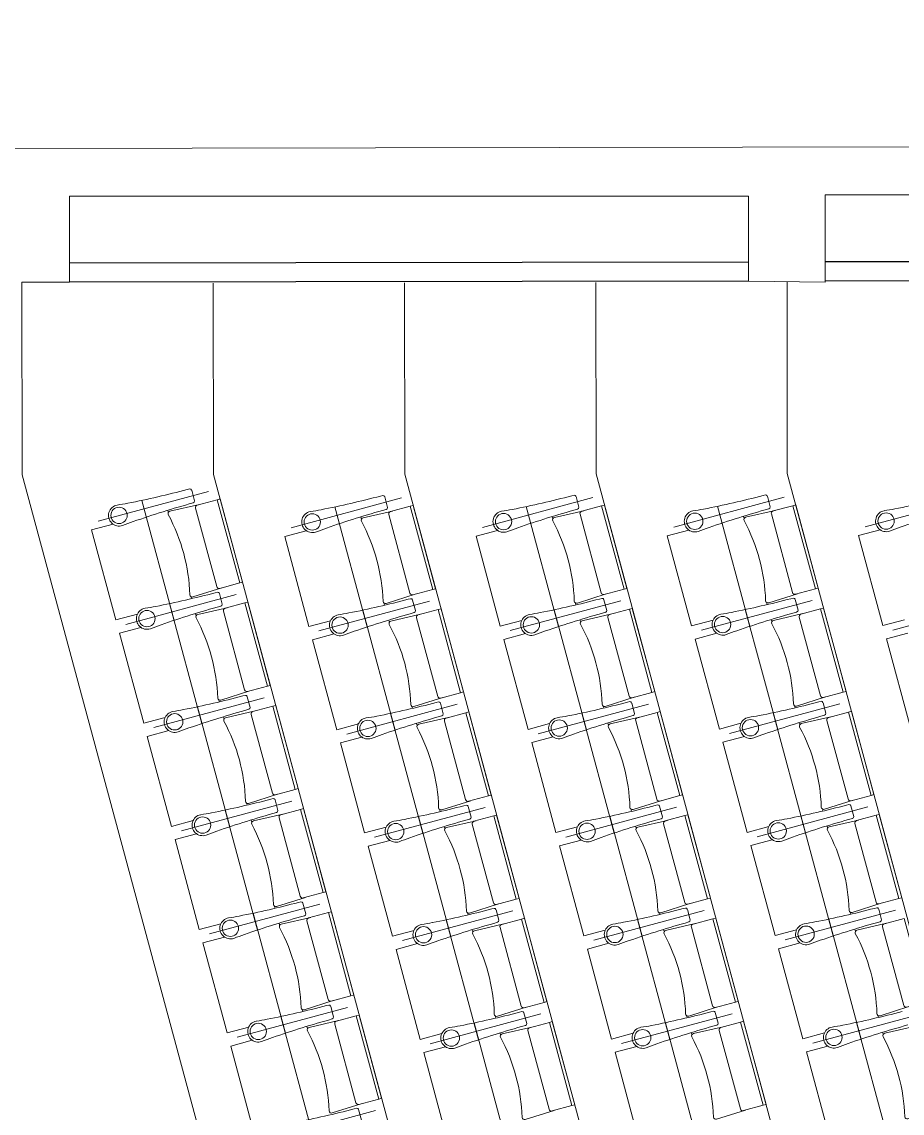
# Model space of a CAD drawing. Header units: millimetres. Extents: x 586 to 1010, y 369 to 668.
# Drawn here: x 692.66 to 697.26, y 482.89 to 488.6 of the extents above; entities that cross this region are included whole.
import ezdxf

# ---------------------------------------------------------------- set-up
doc = ezdxf.new("R2010")
doc.units = ezdxf.units.MM
doc.linetypes.add('CENTER', pattern=[2, 1.25, -0.25, 0.25, -0.25])
doc.linetypes.add('DASHED', pattern=[0.75, 0.5, -0.25])
doc.layers.add('plan line', color=7, linetype='Continuous', lineweight=15)

msp = doc.modelspace()

# ---------------------------------------------------------------- linework, layer by layer
at = {"color": 254, "lineweight": 25}
for points in [[(671.7124, 620.7085), (706.7355, 621.773), (754.2598, 613.8303), (814.6609, 600.1481), (855.7567, 598.0104), (895.0671, 567.0647), (920.0096, 542.0176), (952.0084, 521.2476), (977.2234, 504.6526), (979.6352, 479.2339), (986.3437, 463.8549), (988.7975, 462.3853)], [(654.944, 595.4717), (670.2671, 587.3174), (714.302, 595.1648), (787.0891, 595.1648), (819.3936, 580.9441), (821.0297, 562.8505), (813.4907, 552.7881), (808.7339, 539.6711), (796.4072, 534.7059), (791.0222, 527.249), (791.0222, 507.547), (797.3007, 476.5274), (814.9752, 463.8897), (836.1481, 474.6816), (874.0221, 478.5878), (885.7286, 462.7333), (863.0042, 436.0794), (845.7887, 420.6845), (845.1044, 408.6747)], [(639.2065, 583.4381), (644.7272, 575.638), (657.7961, 553.4401), (668.4043, 543.9291), (682.5178, 548.7307), (692.9838, 555.4778), (711.9339, 556.5828), (734.3456, 532.1334), (750.593, 477.7475), (754.1369, 444.164), (776.4657, 425.4473), (782.6172, 412.2355)]]:
    msp.add_spline(points, degree=3, dxfattribs=at)
at = {"layer": 'plan line'}
for p, q in [((692.5869, 487.9375), (708.8552, 487.9632)), ((692.9063, 487.2381), (692.9056, 487.688)), ((692.9056, 487.688), (696.4556, 487.6877)), ((696.4556, 487.6877), (696.4563, 487.2437)), ((696.8556, 487.6943), (702.4556, 487.7031)), ((696.8563, 487.2383), (696.8556, 487.6943)), ((692.6563, 487.2377), (692.9063, 487.2381)), ((692.6579, 486.2317), (692.6563, 487.2377)), ((693.6581, 486.2332), (693.6565, 487.2332)), ((694.6582, 486.2348), (694.6566, 487.2348)), ((695.6584, 486.2364), (695.6568, 487.2364)), ((696.4563, 487.2437), (696.8563, 487.2383)), ((696.6585, 486.238), (696.6569, 487.238)), ((694.1848, 480.569), (692.6579, 486.2317)), ((695.1919, 480.5447), (693.6581, 486.2332)), ((696.1812, 480.5868), (694.6582, 486.2348)), ((697.1909, 480.5526), (695.6584, 486.2364)), ((698.1775, 480.6046), (696.6585, 486.238)), ((693.5339, 486.1574), (693.5215, 486.1543)), ((693.5443, 486.1502), (693.5589, 486.0949)), ((694.5437, 486.1232), (694.5313, 486.1201)), ((694.5541, 486.116), (694.5687, 486.0607)), ((695.5439, 486.1248), (695.5314, 486.1217)), ((695.5542, 486.1176), (695.5689, 486.0623)), ((696.544, 486.1263), (696.5315, 486.1232)), ((696.5544, 486.1191), (696.569, 486.0639)), ((693.419, 486.0457), (693.4212, 486.0376)), ((694.4288, 486.0116), (694.431, 486.0034)), ((695.4289, 486.0132), (695.4311, 486.005)), ((696.4291, 486.0147), (696.4313, 486.0066)), ((693.021, 485.943), (693.1336, 485.9734)), ((693.1479, 485.4725), (693.021, 485.943)), ((694.0308, 485.9088), (694.1434, 485.9392)), ((695.031, 485.9104), (695.1435, 485.9408)), ((696.0311, 485.912), (696.1437, 485.9423)), ((697.0312, 485.9136), (697.1438, 485.9439)), ((694.1577, 485.4383), (694.0308, 485.9088)), ((695.1578, 485.4399), (695.031, 485.9104)), ((696.158, 485.4415), (696.0311, 485.912)), ((697.1581, 485.4431), (697.0312, 485.9136)), ((693.6794, 485.6178), (693.6669, 485.6147)), ((693.6794, 485.6178), (693.6669, 485.6147)), ((693.6898, 485.6106), (693.7044, 485.5554)), ((693.6898, 485.6106), (693.7044, 485.5554)), ((693.5416, 485.5909), (693.5435, 485.5839)), ((694.5514, 485.5567), (694.5533, 485.5497)), ((694.6892, 485.5837), (694.6767, 485.5806)), ((694.6892, 485.5837), (694.6767, 485.5806)), ((694.6996, 485.5765), (694.7142, 485.5212)), ((694.6996, 485.5765), (694.7142, 485.5212)), ((695.5516, 485.5583), (695.5535, 485.5513)), ((695.6894, 485.5852), (695.6769, 485.5821)), ((695.6894, 485.5852), (695.6769, 485.5821)), ((695.6997, 485.578), (695.7144, 485.5228)), ((695.6997, 485.578), (695.7144, 485.5228)), ((696.5517, 485.5599), (696.5536, 485.5528)), ((696.6895, 485.5868), (696.677, 485.5837)), ((696.6895, 485.5868), (696.677, 485.5837)), ((696.6999, 485.5796), (696.7145, 485.5244)), ((696.6999, 485.5796), (696.7145, 485.5244)), ((693.2605, 485.5028), (693.1479, 485.4725)), ((693.5645, 485.5062), (693.5667, 485.4981)), ((693.1665, 485.4035), (693.2791, 485.4338)), ((694.2702, 485.4687), (694.1577, 485.4383)), ((694.5743, 485.472), (694.5765, 485.4639)), ((695.2704, 485.4703), (695.1578, 485.4399)), ((695.5744, 485.4736), (695.5766, 485.4655)), ((696.2705, 485.4718), (696.158, 485.4415)), ((696.5746, 485.4752), (696.5768, 485.4671)), ((697.2707, 485.4734), (697.1581, 485.4431)), ((693.2934, 484.933), (693.1665, 485.4035)), ((694.1763, 485.3693), (694.2889, 485.3997)), ((694.3031, 484.8988), (694.1763, 485.3693)), ((695.1764, 485.3709), (695.289, 485.4012)), ((695.3033, 484.9004), (695.1764, 485.3709)), ((696.1766, 485.3725), (696.2891, 485.4028)), ((696.3034, 484.902), (696.1766, 485.3725)), ((697.1767, 485.374), (697.2893, 485.4044)), ((697.3036, 484.9035), (697.1767, 485.374)), ((693.6871, 485.0514), (693.689, 485.0443)), ((693.8249, 485.0783), (693.8124, 485.0752)), ((693.8249, 485.0783), (693.8124, 485.0752)), ((693.8353, 485.0711), (693.8499, 485.0158)), ((693.8353, 485.0711), (693.8499, 485.0158)), ((694.8347, 485.0441), (694.8222, 485.041)), ((694.8347, 485.0441), (694.8222, 485.041)), ((694.845, 485.0369), (694.8597, 484.9817)), ((694.845, 485.0369), (694.8597, 484.9817)), ((695.8348, 485.0457), (695.8224, 485.0426)), ((695.8348, 485.0457), (695.8224, 485.0426)), ((695.8452, 485.0385), (695.8598, 484.9833)), ((695.8452, 485.0385), (695.8598, 484.9833)), ((696.835, 485.0473), (696.8225, 485.0442)), ((696.835, 485.0473), (696.8225, 485.0442)), ((696.8453, 485.0401), (696.86, 484.9848)), ((696.8453, 485.0401), (696.86, 484.9848)), ((694.6969, 485.0172), (694.6988, 485.0102)), ((695.6971, 485.0188), (695.699, 485.0117)), ((696.6972, 485.0204), (696.6991, 485.0133)), ((693.4059, 484.9633), (693.2934, 484.933)), ((693.71, 484.9667), (693.7122, 484.9585)), ((694.4157, 484.9291), (694.3031, 484.8988)), ((694.7198, 484.9325), (694.7219, 484.9244)), ((695.4159, 484.9307), (695.3033, 484.9004)), ((695.7199, 484.9341), (695.7221, 484.926)), ((696.416, 484.9323), (696.3034, 484.902)), ((696.72, 484.9357), (696.7222, 484.9275)), ((693.312, 484.8639), (693.4245, 484.8943)), ((693.4388, 484.3934), (693.312, 484.8639)), ((694.3218, 484.8298), (694.4343, 484.8601)), ((695.3219, 484.8313), (695.4345, 484.8617)), ((696.3221, 484.8329), (696.4346, 484.8633)), ((694.4486, 484.3593), (694.3218, 484.8298)), ((695.4488, 484.3608), (695.3219, 484.8313)), ((696.4489, 484.3624), (696.3221, 484.8329)), ((693.8326, 484.5118), (693.8345, 484.5048)), ((693.9704, 484.5388), (693.9579, 484.5357)), ((693.9704, 484.5388), (693.9579, 484.5357)), ((693.9807, 484.5316), (693.9954, 484.4763)), ((693.9807, 484.5316), (693.9954, 484.4763)), ((694.8424, 484.4777), (694.8443, 484.4706)), ((694.9802, 484.5046), (694.9677, 484.5015)), ((694.9802, 484.5046), (694.9677, 484.5015)), ((694.9905, 484.4974), (695.0052, 484.4421)), ((694.9905, 484.4974), (695.0052, 484.4421)), ((695.8425, 484.4793), (695.8444, 484.4722)), ((695.9803, 484.5062), (695.9678, 484.5031)), ((695.9803, 484.5062), (695.9678, 484.5031)), ((695.9907, 484.499), (696.0053, 484.4437)), ((695.9907, 484.499), (696.0053, 484.4437)), ((696.8427, 484.4808), (696.8446, 484.4738)), ((696.9805, 484.5078), (696.968, 484.5047)), ((696.9805, 484.5078), (696.968, 484.5047)), ((696.9908, 484.5005), (697.0055, 484.4453)), ((696.9908, 484.5005), (697.0055, 484.4453)), ((693.5514, 484.4238), (693.4388, 484.3934)), ((693.8554, 484.4272), (693.8576, 484.419)), ((693.4575, 484.3244), (693.57, 484.3548)), ((694.5612, 484.3896), (694.4486, 484.3593)), ((694.8652, 484.393), (694.8674, 484.3849)), ((695.5614, 484.3912), (695.4488, 484.3608)), ((695.8654, 484.3946), (695.8676, 484.3864)), ((696.5615, 484.3928), (696.4489, 484.3624)), ((696.8655, 484.3961), (696.8677, 484.388)), ((693.5843, 483.8539), (693.4575, 484.3244)), ((694.4672, 484.2902), (694.5798, 484.3206)), ((694.5941, 483.8197), (694.4672, 484.2902)), ((695.4674, 484.2918), (695.58, 484.3222)), ((695.5943, 483.8213), (695.4674, 484.2918)), ((696.4675, 484.2934), (696.5801, 484.3238)), ((696.5944, 483.8229), (696.4675, 484.2934)), ((694.1159, 483.9992), (694.1034, 483.9961)), ((694.1159, 483.9992), (694.1034, 483.9961)), ((693.9781, 483.9723), (693.98, 483.9653)), ((694.1262, 483.992), (694.1409, 483.9368)), ((694.1262, 483.992), (694.1408, 483.9368)), ((695.1256, 483.9651), (695.1132, 483.962)), ((695.1256, 483.9651), (695.1132, 483.962)), ((695.136, 483.9579), (695.1506, 483.9026)), ((695.136, 483.9579), (695.1506, 483.9026)), ((696.1258, 483.9666), (696.1133, 483.9635)), ((696.1258, 483.9666), (696.1133, 483.9635)), ((696.1362, 483.9594), (696.1508, 483.9042)), ((696.1362, 483.9594), (696.1508, 483.9042)), ((696.9882, 483.9413), (696.9901, 483.9343)), ((697.1259, 483.9682), (697.1135, 483.9651)), ((697.1259, 483.9682), (697.1135, 483.9651)), ((697.1363, 483.961), (697.1509, 483.9058)), ((697.1363, 483.961), (697.1509, 483.9058)), ((693.6969, 483.8843), (693.5843, 483.8539)), ((694.0009, 483.8876), (694.0031, 483.8795)), ((694.9879, 483.9382), (694.9898, 483.9311)), ((695.988, 483.9397), (695.9899, 483.9327)), ((694.7067, 483.8501), (694.5941, 483.8197)), ((695.0107, 483.8535), (695.0129, 483.8453)), ((695.7068, 483.8517), (695.5943, 483.8213)), ((696.0109, 483.855), (696.0131, 483.8469)), ((696.707, 483.8532), (696.5944, 483.8229)), ((697.011, 483.8566), (697.0132, 483.8485)), ((693.6029, 483.7849), (693.7155, 483.8152)), ((693.7298, 483.3144), (693.6029, 483.7849)), ((694.6127, 483.7507), (694.7253, 483.7811)), ((695.6129, 483.7523), (695.7254, 483.7826)), ((696.613, 483.7539), (696.7256, 483.7842)), ((694.7396, 483.2802), (694.6127, 483.7507)), ((695.7397, 483.2818), (695.6129, 483.7523)), ((696.7399, 483.2834), (696.613, 483.7539)), ((694.1236, 483.4328), (694.1255, 483.4257)), ((694.2613, 483.4597), (694.2489, 483.4566)), ((694.2613, 483.4597), (694.2489, 483.4566)), ((694.2717, 483.4525), (694.2863, 483.3973)), ((694.2717, 483.4525), (694.2863, 483.3973)), ((695.1334, 483.3986), (695.1353, 483.3916)), ((695.2711, 483.4255), (695.2586, 483.4224)), ((695.2711, 483.4255), (695.2587, 483.4224)), ((695.2815, 483.4183), (695.2961, 483.3631)), ((695.2815, 483.4183), (695.2961, 483.3631)), ((696.1335, 483.4002), (696.1354, 483.3931)), ((696.2713, 483.4271), (696.2588, 483.424)), ((696.2713, 483.4271), (696.2588, 483.424)), ((696.2816, 483.4199), (696.2963, 483.3647)), ((696.2816, 483.4199), (696.2963, 483.3647)), ((697.1336, 483.4018), (697.1355, 483.3947)), ((693.8424, 483.3447), (693.7298, 483.3144)), ((694.1464, 483.3481), (694.1486, 483.34)), ((695.1562, 483.3139), (695.1584, 483.3058)), ((696.1563, 483.3155), (696.1585, 483.3074)), ((696.8525, 483.3137), (696.7399, 483.2834)), ((697.1565, 483.3171), (697.1587, 483.3089)), ((693.7484, 483.2453), (693.861, 483.2757)), ((694.8522, 483.3106), (694.7396, 483.2802)), ((695.8523, 483.3121), (695.7397, 483.2818)), ((693.8753, 482.7748), (693.7484, 483.2453)), ((694.7582, 483.2112), (694.8708, 483.2415)), ((694.8851, 482.7407), (694.7582, 483.2112)), ((695.7584, 483.2128), (695.8709, 483.2431)), ((695.8852, 482.7423), (695.7584, 483.2128)), ((696.7585, 483.2143), (696.8711, 483.2447)), ((696.8854, 482.7438), (696.7585, 483.2143)), ((694.4068, 482.9202), (694.3943, 482.9171)), ((694.4068, 482.9202), (694.3943, 482.9171)), ((694.4172, 482.913), (694.4318, 482.8577)), ((694.4172, 482.913), (694.4318, 482.8577))]:
    msp.add_line(p, q, dxfattribs=at)
at = {"layer": 'plan line', "lineweight": 30}
for p, q in [((696.4562, 487.3437), (692.9062, 487.3381)), ((702.4562, 487.3531), (696.8562, 487.3443)), ((702.4563, 487.2531), (696.8563, 487.2443)), ((696.4563, 487.2437), (692.9063, 487.2381))]:
    msp.add_line(p, q, dxfattribs=at)
at = {"layer": 'plan line', "linetype": 'CENTER', "ltscale": 3}
for p, q in [((693.6321, 486.1448), (693.0547, 485.9891)), ((694.6418, 486.1106), (694.0645, 485.9549)), ((695.642, 486.1122), (695.0647, 485.9565)), ((696.6421, 486.1138), (696.0648, 485.9581)), ((697.6423, 486.1153), (697.0649, 485.9597)), ((693.7775, 485.6052), (693.2002, 485.4496)), ((693.7775, 485.6052), (693.2002, 485.4496)), ((694.7873, 485.5711), (694.21, 485.4154)), ((694.7873, 485.5711), (694.21, 485.4154)), ((695.7875, 485.5727), (695.2102, 485.417)), ((695.7875, 485.5727), (695.2102, 485.417)), ((696.7876, 485.5742), (696.2103, 485.4186)), ((696.7876, 485.5742), (696.2103, 485.4186)), ((697.7877, 485.5758), (697.2104, 485.4201)), ((697.7877, 485.5758), (697.2104, 485.4201)), ((693.923, 485.0657), (693.3457, 484.9101)), ((693.923, 485.0657), (693.3457, 484.9101)), ((694.9328, 485.0316), (694.3555, 484.8759)), ((694.9328, 485.0316), (694.3555, 484.8759)), ((695.933, 485.0331), (695.3556, 484.8775)), ((695.933, 485.0331), (695.3556, 484.8775)), ((696.9331, 485.0347), (696.3558, 484.879)), ((696.9331, 485.0347), (696.3558, 484.879)), ((694.0685, 484.5262), (693.4912, 484.3705)), ((694.0685, 484.5262), (693.4912, 484.3705)), ((695.0783, 484.492), (694.501, 484.3364)), ((695.0783, 484.492), (694.501, 484.3364)), ((696.0784, 484.4936), (695.5011, 484.3379)), ((696.0784, 484.4936), (695.5011, 484.3379)), ((697.0786, 484.4952), (696.5013, 484.3395)), ((697.0786, 484.4952), (696.5013, 484.3395)), ((694.214, 483.9867), (693.6367, 483.831)), ((694.214, 483.9867), (693.6367, 483.831)), ((695.2238, 483.9525), (694.6464, 483.7968)), ((695.2238, 483.9525), (694.6464, 483.7968)), ((696.2239, 483.9541), (695.6466, 483.7984)), ((696.2239, 483.9541), (695.6466, 483.7984)), ((697.2241, 483.9556), (696.6467, 483.8)), ((697.2241, 483.9556), (696.6467, 483.8)), ((694.3594, 483.4471), (693.7821, 483.2915)), ((694.3594, 483.4471), (693.7821, 483.2915)), ((695.3692, 483.413), (694.7919, 483.2573)), ((695.3692, 483.413), (694.7919, 483.2573)), ((696.3694, 483.4145), (695.7921, 483.2589)), ((696.3694, 483.4145), (695.7921, 483.2589)), ((697.3695, 483.4161), (696.7922, 483.2605)), ((697.3695, 483.4161), (696.7922, 483.2605)), ((694.5049, 482.9076), (693.9276, 482.7519)), ((694.5049, 482.9076), (693.9276, 482.7519))]:
    msp.add_line(p, q, dxfattribs=at)
at = {"layer": 'plan line', "linetype": 'DASHED', "ltscale": 3}
for p, q in [((693.4524, 485.4705), (693.2833, 486.0977)), ((694.4622, 485.4364), (694.2931, 486.0635)), ((695.4624, 485.4379), (695.2933, 486.0651)), ((696.4625, 485.4395), (696.2934, 486.0666)), ((693.5979, 484.931), (693.4288, 485.5581)), ((694.6077, 484.8968), (694.4386, 485.524)), ((695.6078, 484.8984), (695.4387, 485.5255)), ((696.608, 484.9), (696.4389, 485.5271)), ((693.7434, 484.3915), (693.5743, 485.0186)), ((694.7532, 484.3573), (694.5841, 484.9844)), ((695.7533, 484.3589), (695.5842, 484.986)), ((696.7535, 484.3604), (696.5844, 484.9876)), ((693.8889, 483.8519), (693.7198, 484.4791)), ((694.8986, 483.8178), (694.7295, 484.4449)), ((695.8988, 483.8193), (695.7297, 484.4465)), ((696.8989, 483.8209), (696.7298, 484.4481)), ((694.0343, 483.3124), (693.8652, 483.9395)), ((695.0441, 483.2782), (694.875, 483.9054)), ((696.0443, 483.2798), (695.8752, 483.9069)), ((697.0444, 483.2814), (696.8753, 483.9085)), ((694.1798, 482.7729), (694.0107, 483.4)), ((695.1896, 482.7387), (695.0205, 483.3658)), ((696.1898, 482.7403), (696.0207, 483.3674)), ((697.1899, 482.7419), (697.0208, 483.369))]:
    msp.add_line(p, q, dxfattribs=at)
at = {"layer": 'plan line'}
for points in [[(693.5849, 486.0761), (693.4306, 486.0406, 0.474715), (693.4219, 486.023, -0.115865), (693.5349, 485.6039, 0.474715), (693.5512, 485.593), (693.7022, 485.6409)], [(693.6772, 486.101), (693.5738, 486.0732, 0.414214), (693.5649, 486.0576), (693.6756, 485.6468, 0.414214), (693.6912, 485.6379), (693.7953, 485.6659), (693.6772, 486.101)], [(694.6869, 486.0668), (694.5836, 486.039, 0.414214), (694.5747, 486.0234), (694.6854, 485.6127, 0.414214), (694.701, 485.6037), (694.805, 485.6318), (694.6869, 486.0668)], [(695.6871, 486.0684), (695.5838, 486.0406, 0.414214), (695.5748, 486.025), (695.6856, 485.6143, 0.414214), (695.7011, 485.6053), (695.8052, 485.6333), (695.6871, 486.0684)], [(696.6872, 486.07), (696.5839, 486.0422, 0.414214), (696.5749, 486.0266), (696.6857, 485.6158, 0.414214), (696.7013, 485.6069), (696.8053, 485.6349), (696.6872, 486.07)], [(694.5947, 486.042), (694.4404, 486.0064, 0.474715), (694.4317, 485.9888, -0.115865), (694.5447, 485.5697, 0.474715), (694.561, 485.5589), (694.712, 485.6067)], [(695.5948, 486.0436), (695.4405, 486.008, 0.474715), (695.4318, 485.9904, -0.115865), (695.5448, 485.5713, 0.474715), (695.5612, 485.5605), (695.7122, 485.6083)], [(696.595, 486.0451), (696.4406, 486.0096, 0.474715), (696.432, 485.992, -0.115865), (696.545, 485.5729, 0.474715), (696.5613, 485.562), (696.7123, 485.6099)], [(693.8226, 485.5615), (693.7193, 485.5336, 0.414214), (693.7103, 485.5181), (693.8211, 485.1073, 0.414214), (693.8367, 485.0984), (693.9407, 485.1264), (693.8226, 485.5615)], [(693.7304, 485.5366), (693.576, 485.5011, 0.474715), (693.5674, 485.4835, -0.115865), (693.6804, 485.0644, 0.474715), (693.6967, 485.0535), (693.8477, 485.1013)], [(694.7401, 485.5024), (694.5858, 485.4669, 0.474715), (694.5772, 485.4493, -0.115865), (694.6902, 485.0302, 0.474715), (694.7065, 485.0194), (694.8575, 485.0672)], [(694.8324, 485.5273), (694.7291, 485.4995, 0.414214), (694.7201, 485.4839), (694.8309, 485.0731, 0.414214), (694.8465, 485.0642), (694.9505, 485.0922), (694.8324, 485.5273)], [(695.7403, 485.504), (695.586, 485.4685, 0.474715), (695.5773, 485.4509, -0.115865), (695.6903, 485.0318, 0.474715), (695.7067, 485.0209), (695.8577, 485.0687)], [(695.8326, 485.5289), (695.7292, 485.501, 0.414214), (695.7203, 485.4855), (695.831, 485.0747, 0.414214), (695.8466, 485.0658), (695.9507, 485.0938), (695.8326, 485.5289)], [(696.7404, 485.5056), (696.5861, 485.47, 0.474715), (696.5775, 485.4524, -0.115865), (696.6905, 485.0334, 0.474715), (696.7068, 485.0225), (696.8578, 485.0703)], [(696.8327, 485.5305), (696.7294, 485.5026, 0.414214), (696.7204, 485.4871), (696.8312, 485.0763, 0.414214), (696.8468, 485.0673), (696.9508, 485.0954), (696.8327, 485.5305)], [(693.8758, 484.9971), (693.7215, 484.9615, 0.474715), (693.7129, 484.9439, -0.115865), (693.8259, 484.5248, 0.474715), (693.8422, 484.514), (693.9932, 484.5618)], [(693.9681, 485.0219), (693.8648, 484.9941, 0.414214), (693.8558, 484.9785), (693.9666, 484.5678, 0.414214), (693.9821, 484.5588), (694.0862, 484.5869), (693.9681, 485.0219)], [(694.9779, 484.9878), (694.8746, 484.9599, 0.414214), (694.8656, 484.9444), (694.9764, 484.5336, 0.414214), (694.9919, 484.5247), (695.096, 484.5527), (694.9779, 484.9878)], [(695.9781, 484.9893), (695.8747, 484.9615, 0.414214), (695.8658, 484.9459), (695.9765, 484.5352, 0.414214), (695.9921, 484.5262), (696.0962, 484.5543), (695.9781, 484.9893)], [(696.9782, 484.9909), (696.8749, 484.9631, 0.414214), (696.8659, 484.9475), (696.9767, 484.5368, 0.414214), (696.9922, 484.5278), (697.0963, 484.5558), (696.9782, 484.9909)], [(694.8856, 484.9629), (694.7313, 484.9274, 0.474715), (694.7226, 484.9098, -0.115865), (694.8356, 484.4907, 0.474715), (694.852, 484.4798), (695.003, 484.5276)], [(695.8858, 484.9645), (695.7315, 484.9289, 0.474715), (695.7228, 484.9113, -0.115865), (695.8358, 484.4922, 0.474715), (695.8521, 484.4814), (696.0031, 484.5292)], [(696.8859, 484.9661), (696.7316, 484.9305, 0.474715), (696.7229, 484.9129, -0.115865), (696.8359, 484.4938, 0.474715), (696.8523, 484.483), (697.0033, 484.5308)], [(694.0213, 484.4575), (693.867, 484.422, 0.474715), (693.8583, 484.4044, -0.115865), (693.9713, 483.9853, 0.474715), (693.9877, 483.9745), (694.1387, 484.0223)], [(694.1136, 484.4824), (694.0103, 484.4546, 0.414214), (694.0013, 484.439), (694.1121, 484.0282, 0.414214), (694.1276, 484.0193), (694.2317, 484.0473), (694.1136, 484.4824)], [(695.0311, 484.4234), (694.8768, 484.3878, 0.474715), (694.8681, 484.3702, -0.115865), (694.9811, 483.9511, 0.474715), (694.9975, 483.9403), (695.1485, 483.9881)], [(695.1234, 484.4482), (695.02, 484.4204, 0.414214), (695.0111, 484.4048), (695.1218, 483.9941, 0.414214), (695.1374, 483.9851), (695.2415, 484.0132), (695.1234, 484.4482)], [(696.0313, 484.425), (695.8769, 484.3894, 0.474715), (695.8683, 484.3718, -0.115865), (695.9813, 483.9527, 0.474715), (695.9976, 483.9419), (696.1486, 483.9897)], [(696.1235, 484.4498), (696.0202, 484.422, 0.414214), (696.0112, 484.4064), (696.122, 483.9957, 0.414214), (696.1376, 483.9867), (696.2416, 484.0147), (696.1235, 484.4498)], [(697.0314, 484.4265), (696.8771, 484.391, 0.474715), (696.8684, 484.3734, -0.115865), (696.9814, 483.9543, 0.474715), (696.9978, 483.9434), (697.1488, 483.9913)], [(697.1237, 484.4514), (697.0203, 484.4236, 0.414214), (697.0114, 484.408), (697.1221, 483.9972, 0.414214), (697.1377, 483.9883), (697.2418, 484.0163), (697.1237, 484.4514)], [(694.2591, 483.9429), (694.1557, 483.915, 0.414214), (694.1468, 483.8995), (694.2575, 483.4887, 0.414214), (694.2731, 483.4798), (694.3772, 483.5078), (694.2591, 483.9429)], [(694.1668, 483.918), (694.0125, 483.8825, 0.474715), (694.0038, 483.8649, -0.115865), (694.1168, 483.4458, 0.474715), (694.1332, 483.4349), (694.2842, 483.4827)], [(695.2689, 483.9087), (695.1655, 483.8809, 0.414214), (695.1566, 483.8653), (695.2673, 483.4546, 0.414214), (695.2829, 483.4456), (695.387, 483.4736), (695.2689, 483.9087)], [(696.1767, 483.8854), (696.0224, 483.8499, 0.474715), (696.0138, 483.8323, -0.115865), (696.1268, 483.4132, 0.474715), (696.1431, 483.4023), (696.2941, 483.4502)], [(696.269, 483.9103), (696.1657, 483.8825, 0.414214), (696.1567, 483.8669), (696.2675, 483.4561, 0.414214), (696.283, 483.4472), (696.3871, 483.4752), (696.269, 483.9103)], [(697.1769, 483.887), (697.0226, 483.8515, 0.474715), (697.0139, 483.8339, -0.115865), (697.1269, 483.4148, 0.474715), (697.1432, 483.4039), (697.2942, 483.4517)], [(697.2692, 483.9119), (697.1658, 483.884, 0.414214), (697.1569, 483.8685), (697.2676, 483.4577, 0.414214), (697.2832, 483.4488), (697.3873, 483.4768), (697.2692, 483.9119)], [(695.1766, 483.8839), (695.0223, 483.8483, 0.474715), (695.0136, 483.8307, -0.115865), (695.1266, 483.4116, 0.474715), (695.1429, 483.4008), (695.2939, 483.4486)], [(694.3123, 483.3785), (694.158, 483.3429, 0.474715), (694.1493, 483.3253, -0.115865), (694.2623, 482.9062, 0.474715), (694.2786, 482.8954), (694.4296, 482.9432)], [(694.4045, 483.4033), (694.3012, 483.3755, 0.414214), (694.2923, 483.3599), (694.403, 482.9492, 0.414214), (694.4186, 482.9402), (694.5227, 482.9683), (694.4045, 483.4033)], [(696.4145, 483.3708), (696.3112, 483.3429, 0.414214), (696.3022, 483.3274), (696.413, 482.9166, 0.414214), (696.4285, 482.9076), (696.5326, 482.9357), (696.4145, 483.3708)], [(695.3221, 483.3443), (695.1678, 483.3088, 0.474715), (695.1591, 483.2912, -0.115865), (695.2721, 482.8721, 0.474715), (695.2884, 482.8612), (695.4394, 482.909)], [(695.4143, 483.3692), (695.311, 483.3413, 0.414214), (695.3021, 483.3258), (695.4128, 482.915, 0.414214), (695.4284, 482.9061), (695.5324, 482.9341), (695.4143, 483.3692)], [(696.3222, 483.3459), (696.1679, 483.3103, 0.474715), (696.1592, 483.2927, -0.115865), (696.2722, 482.8737, 0.474715), (696.2886, 482.8628), (696.4396, 482.9106)], [(697.3224, 483.3475), (697.168, 483.3119, 0.474715), (697.1594, 483.2943, -0.115865), (697.2724, 482.8752, 0.474715), (697.2887, 482.8644), (697.4397, 482.9122)]]:
    msp.add_lwpolyline(points, format="xyb", dxfattribs=at)
for points in [[(693.6926, 486.1052), (693.81, 485.6699), (693.7953, 485.6659), (693.6772, 486.101), (693.6926, 486.1052)], [(694.7024, 486.071), (694.8198, 485.6357), (694.805, 485.6318), (694.6869, 486.0668), (694.7024, 486.071)], [(695.7025, 486.0726), (695.8199, 485.6373), (695.8052, 485.6333), (695.6871, 486.0684), (695.7025, 486.0726)], [(696.7027, 486.0742), (696.8201, 485.6389), (696.8053, 485.6349), (696.6872, 486.07), (696.7027, 486.0742)], [(693.8381, 485.5656), (693.9554, 485.1304), (693.9407, 485.1264), (693.8226, 485.5615), (693.8381, 485.5656)], [(694.8479, 485.5315), (694.9652, 485.0962), (694.9505, 485.0922), (694.8324, 485.5273), (694.8479, 485.5315)], [(695.848, 485.533), (695.9654, 485.0978), (695.9507, 485.0938), (695.8326, 485.5289), (695.848, 485.533)], [(696.8482, 485.5346), (696.9655, 485.0993), (696.9508, 485.0954), (696.8327, 485.5305), (696.8482, 485.5346)], [(693.9836, 485.0261), (694.1009, 484.5908), (694.0862, 484.5869), (693.9681, 485.0219), (693.9836, 485.0261)], [(694.9933, 484.9919), (695.1107, 484.5567), (695.096, 484.5527), (694.9779, 484.9878), (694.9933, 484.9919)], [(695.9935, 484.9935), (696.1109, 484.5582), (696.0962, 484.5543), (695.9781, 484.9893), (695.9935, 484.9935)], [(696.9936, 484.9951), (697.111, 484.5598), (697.0963, 484.5558), (696.9782, 484.9909), (696.9936, 484.9951)], [(694.129, 484.4866), (694.2464, 484.0513), (694.2317, 484.0473), (694.1136, 484.4824), (694.129, 484.4866)], [(697.1391, 484.4556), (697.2565, 484.0203), (697.2418, 484.0163), (697.1237, 484.4514), (697.1391, 484.4556)], [(695.1388, 484.4524), (695.2562, 484.0171), (695.2415, 484.0132), (695.1234, 484.4482), (695.1388, 484.4524)], [(696.139, 484.454), (696.2563, 484.0187), (696.2416, 484.0147), (696.1235, 484.4498), (696.139, 484.454)], [(694.2745, 483.947), (694.3919, 483.5118), (694.3772, 483.5078), (694.2591, 483.9429), (694.2745, 483.947)], [(695.2843, 483.9129), (695.4017, 483.4776), (695.387, 483.4736), (695.2689, 483.9087), (695.2843, 483.9129)], [(696.2845, 483.9145), (696.4018, 483.4792), (696.3871, 483.4752), (696.269, 483.9103), (696.2845, 483.9145)], [(694.42, 483.4075), (694.5374, 482.9722), (694.5227, 482.9683), (694.4045, 483.4033), (694.42, 483.4075)], [(695.4298, 483.3733), (695.5472, 482.9381), (695.5324, 482.9341), (695.4143, 483.3692), (695.4298, 483.3733)], [(696.4299, 483.3749), (696.5473, 482.9396), (696.5326, 482.9357), (696.4145, 483.3708), (696.4299, 483.3749)]]:
    msp.add_lwpolyline(points, dxfattribs=at)
for centre in [(693.1649, 486.0192), (694.1747, 485.985), (695.1748, 485.9866), (696.1749, 485.9882), (697.1751, 485.9897), (693.3103, 485.4796), (693.3103, 485.4796), (694.3201, 485.4455), (694.3201, 485.4455), (695.3203, 485.447), (695.3203, 485.447), (696.3204, 485.4486), (696.3204, 485.4486), (693.4558, 484.9401), (693.4558, 484.9401), (694.4656, 484.9059), (694.4656, 484.9059), (695.4658, 484.9075), (695.4658, 484.9075), (696.4659, 484.9091), (696.4659, 484.9091), (693.6013, 484.4006), (693.6013, 484.4006), (694.6111, 484.3664), (694.6111, 484.3664), (695.6112, 484.368), (695.6112, 484.368), (696.6114, 484.3696), (696.6114, 484.3696), (693.7468, 483.861), (693.7468, 483.861), (694.7566, 483.8269), (694.7566, 483.8269), (695.7567, 483.8285), (695.7567, 483.8285), (696.7569, 483.83), (696.7569, 483.83), (693.8923, 483.3215), (693.8923, 483.3215), (694.902, 483.2873), (694.902, 483.2873), (695.9022, 483.2889), (695.9022, 483.2889), (696.9023, 483.2905), (696.9023, 483.2905)]:
    msp.add_circle(centre, 0.0427, dxfattribs=at)
for centre, radius, start, end in [((692.2475, 490.9857), 4.9966, 281.1162, 284.7717), ((693.535, 486.1481), 0.00935, 23.5288, 96.652), ((693.2573, 490.9516), 4.9966, 281.1162, 284.7717), ((694.5448, 486.1139), 0.00935, 23.5288, 96.652), ((694.2574, 490.9531), 4.9966, 281.1162, 284.7717), ((695.545, 486.1155), 0.00935, 23.5288, 96.652), ((695.2576, 490.9547), 4.9966, 281.1162, 284.7717), ((696.5451, 486.1171), 0.00935, 23.5288, 96.652), ((696.2577, 490.9563), 4.9966, 281.1162, 284.7717), ((693.1651, 486.0189), 0.0554, 100.5424, 288.5847), ((693.0156, 487.0583), 0.9947, 278.0552, 281.318), ((694.9803, 480.9509), 5.3287, 105.5499, 109.0735), ((693.5493, 486.0939), 0.00967, 284.4661, 5.9165), ((694.5591, 486.0597), 0.00967, 284.4661, 5.9165), ((696.9903, 480.9183), 5.3287, 105.5499, 109.0735), ((695.5593, 486.0613), 0.00967, 284.4661, 5.9165), ((696.0257, 487.0272), 0.9947, 278.0552, 281.318), ((697.9904, 480.9199), 5.3287, 105.5499, 109.0735), ((696.5594, 486.0629), 0.00967, 284.4661, 5.9165), ((697.0258, 487.0288), 0.9947, 278.0552, 281.318), ((698.9905, 480.9215), 5.3287, 105.5499, 109.0735), ((694.1749, 485.9847), 0.0554, 100.5424, 288.5847), ((694.0254, 487.0241), 0.9947, 278.0552, 281.318), ((695.9901, 480.9168), 5.3287, 105.5499, 109.0735), ((695.1751, 485.9863), 0.0554, 100.5424, 288.5847), ((695.0255, 487.0257), 0.9947, 278.0552, 281.318), ((696.1752, 485.9879), 0.0554, 100.5424, 288.5847), ((697.1753, 485.9894), 0.0554, 100.5424, 288.5847), ((694.5764, 482.2647), 3.9554, 109.7628, 110.6309), ((695.5862, 482.2305), 3.9554, 109.7628, 110.6309), ((696.5864, 482.2321), 3.9554, 109.7628, 110.6309), ((697.5865, 482.2337), 3.9554, 109.7628, 110.6309), ((698.5866, 482.2353), 3.9554, 109.7628, 110.6309), ((692.393, 490.4462), 4.9966, 281.1162, 284.7717), ((692.393, 490.4462), 4.9966, 281.1162, 284.7717), ((693.6805, 485.6085), 0.00935, 23.5288, 96.652), ((693.6805, 485.6085), 0.00935, 23.5288, 96.652), ((693.1611, 486.5187), 0.9947, 278.0552, 281.318), ((693.1611, 486.5187), 0.9947, 278.0552, 281.318), ((695.1258, 480.4114), 5.3287, 105.5499, 109.0735), ((695.1258, 480.4114), 5.3287, 105.5499, 109.0735), ((693.6948, 485.5544), 0.00967, 284.4661, 5.9165), ((693.6948, 485.5544), 0.00967, 284.4661, 5.9165), ((693.4028, 490.412), 4.9966, 281.1162, 284.7717), ((693.4028, 490.412), 4.9966, 281.1162, 284.7717), ((694.6903, 485.5744), 0.00935, 23.5288, 96.652), ((694.6903, 485.5744), 0.00935, 23.5288, 96.652), ((694.4029, 490.4136), 4.9966, 281.1162, 284.7717), ((694.4029, 490.4136), 4.9966, 281.1162, 284.7717), ((695.6904, 485.576), 0.00935, 23.5288, 96.652), ((695.6904, 485.576), 0.00935, 23.5288, 96.652), ((695.403, 490.4152), 4.9966, 281.1162, 284.7717), ((695.403, 490.4152), 4.9966, 281.1162, 284.7717), ((696.6906, 485.5775), 0.00935, 23.5288, 96.652), ((696.6906, 485.5775), 0.00935, 23.5288, 96.652), ((693.3106, 485.4793), 0.0554, 100.5424, 288.5847), ((693.3106, 485.4793), 0.0554, 100.5424, 288.5847), ((694.3204, 485.4452), 0.0554, 100.5424, 288.5847), ((694.3204, 485.4452), 0.0554, 100.5424, 288.5847), ((694.1709, 486.4846), 0.9947, 278.0552, 281.318), ((694.1709, 486.4846), 0.9947, 278.0552, 281.318), ((696.1356, 480.3772), 5.3287, 105.5499, 109.0735), ((696.1356, 480.3772), 5.3287, 105.5499, 109.0735), ((694.7046, 485.5202), 0.00967, 284.4661, 5.9165), ((694.7046, 485.5202), 0.00967, 284.4661, 5.9165), ((695.3205, 485.4468), 0.0554, 100.5424, 288.5847), ((695.3205, 485.4468), 0.0554, 100.5424, 288.5847), ((695.171, 486.4861), 0.9947, 278.0552, 281.318), ((695.171, 486.4861), 0.9947, 278.0552, 281.318), ((697.1358, 480.3788), 5.3287, 105.5499, 109.0735), ((697.1358, 480.3788), 5.3287, 105.5499, 109.0735), ((695.7047, 485.5218), 0.00967, 284.4661, 5.9165), ((695.7047, 485.5218), 0.00967, 284.4661, 5.9165), ((696.3207, 485.4483), 0.0554, 100.5424, 288.5847), ((696.3207, 485.4483), 0.0554, 100.5424, 288.5847), ((696.1712, 486.4877), 0.9947, 278.0552, 281.318), ((696.1712, 486.4877), 0.9947, 278.0552, 281.318), ((698.1359, 480.3804), 5.3287, 105.5499, 109.0735), ((698.1359, 480.3804), 5.3287, 105.5499, 109.0735), ((696.7049, 485.5234), 0.00967, 284.4661, 5.9165), ((696.7049, 485.5234), 0.00967, 284.4661, 5.9165), ((694.7219, 481.7252), 3.9554, 109.7628, 110.6309), ((694.7219, 481.7252), 3.9554, 109.7628, 110.6309), ((695.7317, 481.691), 3.9554, 109.7628, 110.6309), ((695.7317, 481.691), 3.9554, 109.7628, 110.6309), ((696.7319, 481.6926), 3.9554, 109.7628, 110.6309), ((696.7319, 481.6926), 3.9554, 109.7628, 110.6309), ((697.732, 481.6941), 3.9554, 109.7628, 110.6309), ((697.732, 481.6941), 3.9554, 109.7628, 110.6309), ((692.5384, 489.9067), 4.9966, 281.1162, 284.7717), ((692.5384, 489.9067), 4.9966, 281.1162, 284.7717), ((693.826, 485.069), 0.00935, 23.5288, 96.652), ((693.826, 485.069), 0.00935, 23.5288, 96.652), ((693.5482, 489.8725), 4.9966, 281.1162, 284.7717), ((693.5482, 489.8725), 4.9966, 281.1162, 284.7717), ((694.8358, 485.0348), 0.00935, 23.5288, 96.652), ((694.8358, 485.0348), 0.00935, 23.5288, 96.652), ((694.5484, 489.8741), 4.9966, 281.1162, 284.7717), ((694.5484, 489.8741), 4.9966, 281.1162, 284.7717), ((695.8359, 485.0364), 0.00935, 23.5288, 96.652), ((695.8359, 485.0364), 0.00935, 23.5288, 96.652), ((695.5485, 489.8757), 4.9966, 281.1162, 284.7717), ((695.5485, 489.8757), 4.9966, 281.1162, 284.7717), ((696.8361, 485.038), 0.00935, 23.5288, 96.652), ((696.8361, 485.038), 0.00935, 23.5288, 96.652), ((693.4561, 484.9398), 0.0554, 100.5424, 288.5847), ((693.4561, 484.9398), 0.0554, 100.5424, 288.5847), ((693.3066, 485.9792), 0.9947, 278.0552, 281.318), ((693.3066, 485.9792), 0.9947, 278.0552, 281.318), ((695.2713, 479.8719), 5.3287, 105.5499, 109.0735), ((695.2713, 479.8719), 5.3287, 105.5499, 109.0735), ((693.8403, 485.0148), 0.00967, 284.4661, 5.9165), ((693.8403, 485.0148), 0.00967, 284.4661, 5.9165), ((694.3164, 485.945), 0.9947, 278.0552, 281.318), ((694.3163, 485.945), 0.9947, 278.0552, 281.318), ((696.2811, 479.8377), 5.3287, 105.5499, 109.0735), ((696.2811, 479.8377), 5.3287, 105.5499, 109.0735), ((694.8501, 484.9807), 0.00967, 284.4661, 5.9165), ((694.8501, 484.9807), 0.00967, 284.4661, 5.9165), ((695.3165, 485.9466), 0.9947, 278.0552, 281.318), ((695.3165, 485.9466), 0.9947, 278.0552, 281.318), ((697.2812, 479.8393), 5.3287, 105.5499, 109.0735), ((697.2812, 479.8393), 5.3287, 105.5499, 109.0735), ((695.8502, 484.9823), 0.00967, 284.4661, 5.9165), ((695.8502, 484.9823), 0.00967, 284.4661, 5.9165), ((696.3166, 485.9482), 0.9947, 278.0552, 281.318), ((696.3166, 485.9482), 0.9947, 278.0552, 281.318), ((698.2814, 479.8408), 5.3287, 105.5499, 109.0735), ((698.2814, 479.8408), 5.3287, 105.5499, 109.0735), ((696.8504, 484.9838), 0.00967, 284.4661, 5.9165), ((696.8504, 484.9838), 0.00967, 284.4661, 5.9165), ((694.4659, 484.9057), 0.0554, 100.5424, 288.5847), ((694.4659, 484.9057), 0.0554, 100.5424, 288.5847), ((695.466, 484.9072), 0.0554, 100.5424, 288.5847), ((695.466, 484.9072), 0.0554, 100.5424, 288.5847), ((696.4662, 484.9088), 0.0554, 100.5424, 288.5847), ((696.4662, 484.9088), 0.0554, 100.5424, 288.5847), ((694.8674, 481.1856), 3.9554, 109.7628, 110.6309), ((694.8674, 481.1856), 3.9554, 109.7628, 110.6309), ((695.8772, 481.1515), 3.9554, 109.7628, 110.6309), ((695.8772, 481.1515), 3.9554, 109.7628, 110.6309), ((696.8773, 481.153), 3.9554, 109.7628, 110.6309), ((696.8773, 481.153), 3.9554, 109.7628, 110.6309), ((697.8775, 481.1546), 3.9554, 109.7628, 110.6309), ((697.8775, 481.1546), 3.9554, 109.7628, 110.6309), ((692.6839, 489.3671), 4.9966, 281.1162, 284.7717), ((692.6839, 489.3671), 4.9966, 281.1162, 284.7717), ((693.9715, 484.5295), 0.00935, 23.5288, 96.652), ((693.9715, 484.5295), 0.00935, 23.5288, 96.652), ((693.6016, 484.4003), 0.0554, 100.5424, 288.5847), ((693.6016, 484.4003), 0.0554, 100.5424, 288.5847), ((693.452, 485.4397), 0.9947, 278.0552, 281.318), ((693.452, 485.4397), 0.9947, 278.0552, 281.318), ((695.4168, 479.3323), 5.3287, 105.5499, 109.0735), ((695.4168, 479.3323), 5.3287, 105.5499, 109.0735), ((693.9858, 484.4753), 0.00967, 284.4661, 5.9165), ((693.9857, 484.4753), 0.00967, 284.4661, 5.9165), ((693.6937, 489.333), 4.9966, 281.1162, 284.7717), ((693.6937, 489.333), 4.9966, 281.1162, 284.7717), ((694.9812, 484.4953), 0.00935, 23.5288, 96.652), ((694.9812, 484.4953), 0.00935, 23.5288, 96.652), ((694.6939, 489.3345), 4.9966, 281.1162, 284.7717), ((694.6939, 489.3345), 4.9966, 281.1162, 284.7717), ((695.9814, 484.4969), 0.00935, 23.5288, 96.652), ((695.9814, 484.4969), 0.00935, 23.5288, 96.652), ((695.694, 489.3361), 4.9966, 281.1162, 284.7717), ((695.694, 489.3361), 4.9966, 281.1162, 284.7717), ((696.9815, 484.4985), 0.00935, 23.5288, 96.652), ((696.9815, 484.4985), 0.00935, 23.5288, 96.652), ((694.6114, 484.3661), 0.0554, 100.5424, 288.5847), ((694.6114, 484.3661), 0.0554, 100.5424, 288.5847), ((694.4618, 485.4055), 0.9947, 278.0552, 281.318), ((694.4618, 485.4055), 0.9947, 278.0552, 281.318), ((696.4266, 479.2982), 5.3287, 105.5499, 109.0735), ((696.4266, 479.2982), 5.3287, 105.5499, 109.0735), ((694.9955, 484.4412), 0.00967, 284.4661, 5.9165), ((694.9955, 484.4412), 0.00967, 284.4661, 5.9165), ((695.6115, 484.3677), 0.0554, 100.5424, 288.5847), ((695.6115, 484.3677), 0.0554, 100.5424, 288.5847), ((695.462, 485.4071), 0.9947, 278.0552, 281.318), ((695.462, 485.4071), 0.9947, 278.0552, 281.318), ((697.4267, 479.2997), 5.3287, 105.5499, 109.0735), ((697.4267, 479.2997), 5.3287, 105.5499, 109.0735), ((695.9957, 484.4427), 0.00967, 284.4661, 5.9165), ((695.9957, 484.4427), 0.00967, 284.4661, 5.9165), ((696.6116, 484.3693), 0.0554, 100.5424, 288.5847), ((696.6116, 484.3693), 0.0554, 100.5424, 288.5847), ((696.4621, 485.4087), 0.9947, 278.0552, 281.318), ((696.4621, 485.4087), 0.9947, 278.0552, 281.318), ((698.4269, 479.3013), 5.3287, 105.5499, 109.0735), ((698.4269, 479.3013), 5.3287, 105.5499, 109.0735), ((696.9958, 484.4443), 0.00967, 284.4661, 5.9165), ((696.9958, 484.4443), 0.00967, 284.4661, 5.9165), ((695.0129, 480.6461), 3.9554, 109.7628, 110.6309), ((695.0129, 480.6461), 3.9554, 109.7628, 110.6309), ((696.0227, 480.6119), 3.9554, 109.7628, 110.6309), ((696.0227, 480.6119), 3.9554, 109.7628, 110.6309), ((697.0228, 480.6135), 3.9554, 109.7628, 110.6309), ((697.0228, 480.6135), 3.9554, 109.7628, 110.6309), ((698.023, 480.6151), 3.9554, 109.7628, 110.6309), ((698.023, 480.6151), 3.9554, 109.7628, 110.6309), ((694.1169, 483.9899), 0.00935, 23.5288, 96.652), ((694.1169, 483.9899), 0.00935, 23.5288, 96.652), ((692.8294, 488.8276), 4.9966, 281.1162, 284.7717), ((692.8294, 488.8276), 4.9966, 281.1162, 284.7717), ((693.8392, 488.7934), 4.9966, 281.1162, 284.7717), ((693.8392, 488.7934), 4.9966, 281.1162, 284.7717), ((695.1267, 483.9558), 0.00935, 23.5288, 96.652), ((695.1267, 483.9558), 0.00935, 23.5288, 96.652), ((694.8393, 488.795), 4.9966, 281.1162, 284.7717), ((694.8393, 488.795), 4.9966, 281.1162, 284.7717), ((696.1269, 483.9574), 0.00935, 23.5288, 96.652), ((696.1269, 483.9574), 0.00935, 23.5288, 96.652), ((695.8395, 488.7966), 4.9966, 281.1162, 284.7717), ((695.8395, 488.7966), 4.9966, 281.1162, 284.7717), ((697.127, 483.9589), 0.00935, 23.5288, 96.652), ((697.127, 483.9589), 0.00935, 23.5288, 96.652), ((693.747, 483.8608), 0.0554, 100.5424, 288.5847), ((693.747, 483.8608), 0.0554, 100.5424, 288.5847), ((693.5975, 484.9001), 0.9947, 278.0552, 281.318), ((693.5975, 484.9001), 0.9947, 278.0552, 281.318), ((695.5622, 478.7928), 5.3287, 105.5499, 109.0735), ((695.5622, 478.7928), 5.3287, 105.5499, 109.0735), ((694.1312, 483.9358), 0.00967, 284.4661, 5.9165), ((694.1312, 483.9358), 0.00967, 284.4661, 5.9165), ((694.6073, 484.866), 0.9947, 278.0552, 281.318), ((694.6073, 484.866), 0.9947, 278.0552, 281.318), ((696.572, 478.7586), 5.3287, 105.5499, 109.0735), ((696.572, 478.7586), 5.3287, 105.5499, 109.0735), ((695.141, 483.9016), 0.00967, 284.4661, 5.9165), ((695.141, 483.9016), 0.00967, 284.4661, 5.9165), ((695.6075, 484.8675), 0.9947, 278.0552, 281.318), ((695.6075, 484.8675), 0.9947, 278.0552, 281.318), ((697.5722, 478.7602), 5.3287, 105.5499, 109.0735), ((697.5722, 478.7602), 5.3287, 105.5499, 109.0735), ((696.1412, 483.9032), 0.00967, 284.4661, 5.9165), ((696.1412, 483.9032), 0.00967, 284.4661, 5.9165), ((696.7571, 483.8297), 0.0554, 100.5424, 288.5847), ((696.7571, 483.8297), 0.0554, 100.5424, 288.5847), ((696.6076, 484.8691), 0.9947, 278.0552, 281.318), ((696.6076, 484.8691), 0.9947, 278.0552, 281.318), ((698.5723, 478.7618), 5.3287, 105.5499, 109.0735), ((698.5723, 478.7618), 5.3287, 105.5499, 109.0735), ((697.1413, 483.9048), 0.00967, 284.4661, 5.9165), ((697.1413, 483.9048), 0.00967, 284.4661, 5.9165), ((695.1584, 480.1066), 3.9554, 109.7628, 110.6309), ((695.1583, 480.1066), 3.9554, 109.7628, 110.6309), ((694.7568, 483.8266), 0.0554, 100.5424, 288.5847), ((694.7568, 483.8266), 0.0554, 100.5424, 288.5847), ((695.757, 483.8282), 0.0554, 100.5424, 288.5847), ((695.757, 483.8282), 0.0554, 100.5424, 288.5847), ((696.1681, 480.0724), 3.9554, 109.7628, 110.6309), ((696.1681, 480.0724), 3.9554, 109.7628, 110.6309), ((697.1683, 480.074), 3.9554, 109.7628, 110.6309), ((697.1683, 480.074), 3.9554, 109.7628, 110.6309), ((698.1684, 480.0756), 3.9554, 109.7628, 110.6309), ((698.1684, 480.0756), 3.9554, 109.7628, 110.6309), ((692.9749, 488.2881), 4.9966, 281.1162, 284.7717), ((692.9749, 488.2881), 4.9966, 281.1162, 284.7717), ((694.2624, 483.4504), 0.00935, 23.5288, 96.652), ((694.2624, 483.4504), 0.00935, 23.5288, 96.652), ((693.8925, 483.3212), 0.0554, 100.5424, 288.5847), ((693.8925, 483.3212), 0.0554, 100.5424, 288.5847), ((693.743, 484.3606), 0.9947, 278.0552, 281.318), ((693.743, 484.3606), 0.9947, 278.0552, 281.318), ((695.7077, 478.2533), 5.3287, 105.5499, 109.0735), ((695.7077, 478.2533), 5.3287, 105.5499, 109.0735), ((694.2767, 483.3963), 0.00967, 284.4661, 5.9165), ((694.2767, 483.3963), 0.00967, 284.4661, 5.9165), ((693.9847, 488.2539), 4.9966, 281.1162, 284.7717), ((693.9847, 488.2539), 4.9966, 281.1162, 284.7717), ((695.2722, 483.4163), 0.00935, 23.5288, 96.652), ((695.2722, 483.4163), 0.00935, 23.5288, 96.652), ((694.9848, 488.2555), 4.9966, 281.1162, 284.7717), ((694.9848, 488.2555), 4.9966, 281.1162, 284.7717), ((696.2724, 483.4178), 0.00935, 23.5288, 96.652), ((696.2724, 483.4178), 0.00935, 23.5288, 96.652), ((695.985, 488.2571), 4.9966, 281.1162, 284.7717), ((695.985, 488.2571), 4.9966, 281.1162, 284.7717), ((694.9023, 483.2871), 0.0554, 100.5424, 288.5847), ((694.9023, 483.2871), 0.0554, 100.5424, 288.5847), ((694.7528, 484.3264), 0.9947, 278.0552, 281.318), ((694.7528, 484.3264), 0.9947, 278.0552, 281.318), ((696.7175, 478.2191), 5.3287, 105.5499, 109.0735), ((696.7175, 478.2191), 5.3287, 105.5499, 109.0735), ((695.2865, 483.3621), 0.00967, 284.4661, 5.9165), ((695.2865, 483.3621), 0.00967, 284.4661, 5.9165), ((695.9025, 483.2886), 0.0554, 100.5424, 288.5847), ((695.9025, 483.2886), 0.0554, 100.5424, 288.5847), ((695.7529, 484.328), 0.9947, 278.0552, 281.318), ((695.7529, 484.328), 0.9947, 278.0552, 281.318), ((697.7177, 478.2207), 5.3287, 105.5499, 109.0735), ((697.7177, 478.2207), 5.3287, 105.5499, 109.0735), ((696.2867, 483.3637), 0.00967, 284.4661, 5.9165), ((696.2867, 483.3637), 0.00967, 284.4661, 5.9165), ((696.9026, 483.2902), 0.0554, 100.5424, 288.5847), ((696.9026, 483.2902), 0.0554, 100.5424, 288.5847), ((696.7531, 484.3296), 0.9947, 278.0552, 281.318), ((696.7531, 484.3296), 0.9947, 278.0552, 281.318), ((698.7178, 478.2223), 5.3287, 105.5499, 109.0735), ((698.7178, 478.2223), 5.3287, 105.5499, 109.0735), ((695.3038, 479.567), 3.9554, 109.7628, 110.6309), ((695.3038, 479.567), 3.9554, 109.7628, 110.6309), ((697.3138, 479.5344), 3.9554, 109.7628, 110.6309), ((697.3138, 479.5344), 3.9554, 109.7628, 110.6309), ((698.3139, 479.536), 3.9554, 109.7628, 110.6309), ((698.3139, 479.536), 3.9554, 109.7628, 110.6309), ((696.3136, 479.5329), 3.9554, 109.7628, 110.6309), ((696.3136, 479.5329), 3.9554, 109.7628, 110.6309), ((693.1204, 487.7485), 4.9966, 281.1162, 284.7717), ((693.1204, 487.7485), 4.9966, 281.1162, 284.7717), ((694.4079, 482.9109), 0.00935, 23.5288, 96.652), ((694.4079, 482.9109), 0.00935, 23.5288, 96.652)]:
    msp.add_arc(centre, radius, start, end, dxfattribs=at)

doc.saveas('drawing.dxf')
